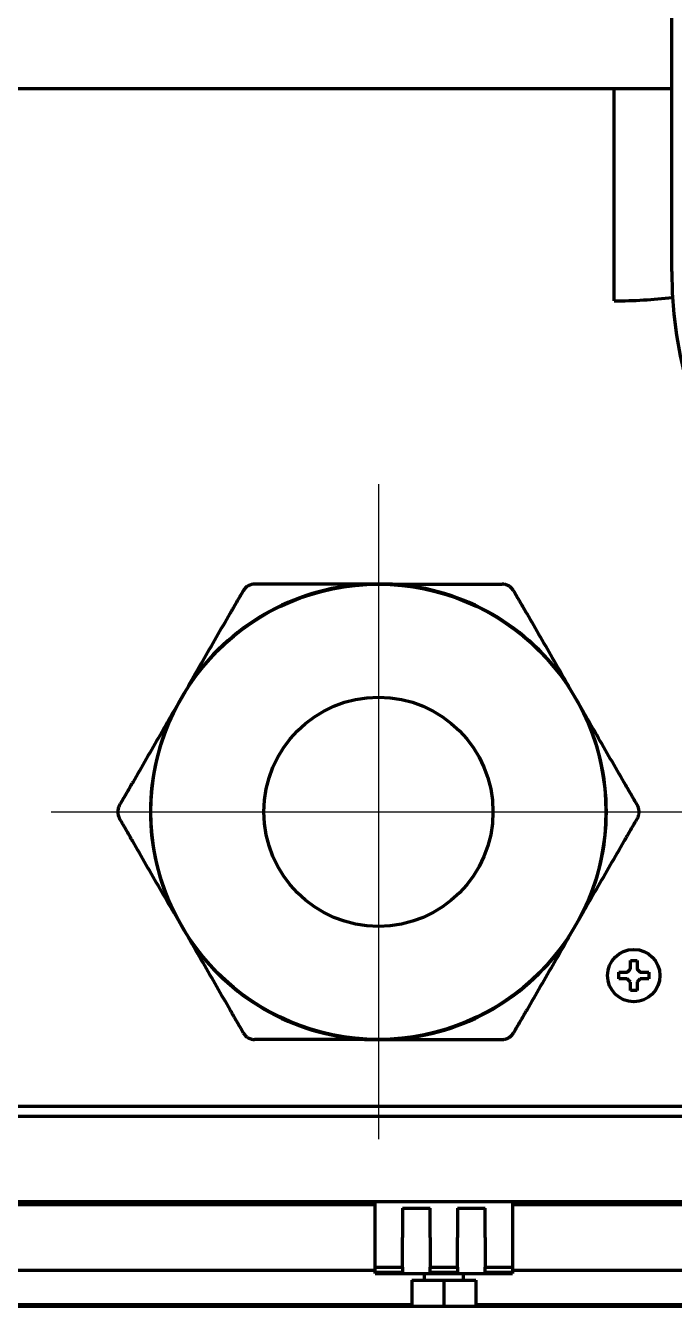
# Model space of a CAD drawing. Header units: inches. Extents: x -2898 to 7248, y 606 to 5598.
# Drawn here: x 3341.2 to 3440.3, y 4579.5 to 4775.1 of the extents above; entities that cross this region are included whole.
import ezdxf

# ---------------------------------------------------------------- set-up
doc = ezdxf.new("R2010")
doc.units = ezdxf.units.IN

# ---------------------------------------------------------------- blocks, each defined once
blk = doc.blocks.new('A$C29D5572B')
at = {"color": 1}
for p, q in [((0, 50), (0, -50)), ((-50, 0), (50, 0))]:
    blk.add_line(p, q, dxfattribs=at)
blk = doc.blocks.new('A$C0F8E2EAE')
blk.add_blockref('A$C29D5572B', (0, 0))

msp = doc.modelspace()

# ---------------------------------------------------------------- linework, layer by layer
at = {"linetype": 'Continuous', "lineweight": 70}
for p, q in [((3439.85, 4737.55), (3439.85, 4809.56)), ((3439.84, 4765.4), (3100.19, 4765.4)), ((3431.05, 4733.05), (3431.05, 4765.4)), ((3395.05, 4689.8), (3392.9, 4689.8)), ((3397.2, 4689.8), (3395.05, 4689.8)), ((3366.03, 4674.28), (3364.95, 4672.42)), ((3425.14, 4672.42), (3424.07, 4674.28)), ((3364.95, 4672.42), (3363.88, 4670.56)), ((3426.22, 4670.56), (3425.14, 4672.42)), ((3363.88, 4639.53), (3364.95, 4637.67)), ((3425.14, 4637.67), (3426.22, 4639.53)), ((3364.95, 4637.67), (3366.03, 4635.81)), ((3424.07, 4635.81), (3425.14, 4637.67)), ((3431.75, 4630.05), (3431.75, 4630.55)), ((3431.75, 4629.55), (3431.75, 4630.05)), ((3436.35, 4630.55), (3436.35, 4630.05)), ((3436.35, 4630.05), (3436.35, 4629.55)), ((3392.9, 4620.3), (3395.05, 4620.3)), ((3395.05, 4620.3), (3397.2, 4620.3)), ((3480.25, 4608.55), (3097.57, 4608.55)), ((3480.22, 4610.05), (3099, 4610.05)), ((2924.95, 4595.55), (3480.37, 4595.55)), ((3394.53, 4595.05), (2924.95, 4595.05)), ((3350.05, 4595.55), (3350.05, 4595.05)), ((3351.46, 4595.55), (3351.46, 4595.05)), ((3394.55, 4590.05), (3394.55, 4595.55)), ((3480.38, 4595.05), (3415.54, 4595.05)), ((3415.55, 4595.55), (3415.55, 4590.05)), ((3398.75, 4594.55), (3398.75, 4590.05)), ((3398.75, 4594.55), (3402.95, 4594.55)), ((3402.95, 4590.05), (3402.95, 4594.55)), ((3407.15, 4594.55), (3411.35, 4594.55)), ((3407.15, 4594.55), (3407.15, 4590.05)), ((3411.35, 4590.05), (3411.35, 4594.55)), ((3394.55, 4585.55), (3394.55, 4590.05)), ((3398.75, 4585.55), (3398.75, 4590.05)), ((3402.95, 4590.05), (3402.95, 4585.55)), ((3407.15, 4585.55), (3407.15, 4590.05)), ((3411.35, 4590.05), (3411.35, 4585.55)), ((3415.55, 4590.05), (3415.55, 4585.55)), ((3394.54, 4585.05), (2924.95, 4585.05)), ((3394.54, 4585.03), (2924.95, 4585.03)), ((3394.55, 4584.74), (3394.55, 4585.55)), ((3394.55, 4585.55), (3398.75, 4585.55)), ((3398.75, 4585.55), (3398.75, 4584.74)), ((3402.95, 4585.55), (3407.15, 4585.55)), ((3402.95, 4584.74), (3402.95, 4585.55)), ((3407.15, 4585.55), (3407.15, 4584.74)), ((3411.35, 4585.55), (3415.55, 4585.55)), ((3411.35, 4584.74), (3411.35, 4585.55)), ((3480.56, 4585.05), (3415.54, 4585.05)), ((3480.56, 4585.03), (3415.54, 4585.03)), ((3415.55, 4585.55), (3415.55, 4584.74)), ((3398.75, 4584.74), (3394.55, 4584.74)), ((3394.55, 4584.55), (3394.55, 4584.74)), ((3394.55, 4584.55), (3415.55, 4584.55)), ((3400.15, 4583.55), (3405.05, 4583.55)), ((3400.15, 4583.55), (3400.15, 4579.55)), ((3402.05, 4584.55), (3402.05, 4583.55)), ((3407.15, 4584.74), (3402.95, 4584.74)), ((3405.05, 4583.55), (3409.94, 4583.55)), ((3405.05, 4583.55), (3405.05, 4579.55)), ((3408.05, 4583.55), (3408.05, 4584.55)), ((3409.94, 4583.55), (3409.94, 4579.55)), ((3415.55, 4584.74), (3411.35, 4584.74)), ((3415.55, 4584.74), (3415.55, 4584.55)), ((2924.96, 4579.82), (3400.14, 4579.82)), ((2924.96, 4579.56), (3400.14, 4579.56)), ((3405.05, 4579.55), (3400.15, 4579.55)), ((3409.94, 4579.55), (3405.05, 4579.55)), ((3409.93, 4579.82), (3480.64, 4579.82)), ((3409.93, 4579.56), (3480.65, 4579.56))]:
    msp.add_line(p, q, dxfattribs=at)
for centre, radius in [((3395.05, 4655.05), 34.75), ((3395.05, 4655.05), 17.5), ((3434.05, 4630.05), 4)]:
    msp.add_circle(centre, radius, dxfattribs=at)
for centre, radius, start, end in [((3503.85, 4737.55), 64, 180, 0), ((3431.05, 4808.05), 75, 270, 276.833), ((3395.05, 4655.05), 34.82, 93.5403, 146.4597), ((3395.05, 4655.05), 34.82, 33.5403, 86.4597), ((3395.05, 4655.05), 34.82, 153.5403, 206.4597), ((3395.05, 4655.05), 34.82, 333.5403, 26.4597), ((3395.05, 4655.05), 34.82, 213.5403, 266.4597), ((3395.05, 4655.05), 34.82, 273.5403, 326.4597)]:
    msp.add_arc(centre, radius, start, end, dxfattribs=at)
for points, knots in [([(3366.03, 4674.28), (3366.76, 4675.56), (3367.49, 4676.81), (3368.92, 4679.29), (3369.62, 4680.51), (3371.02, 4682.93), (3371.71, 4684.12), (3372.48, 4685.45), (3372.56, 4685.6), (3372.73, 4685.89), (3372.99, 4686.34), (3373.24, 4686.77), (3373.74, 4687.65), (3374.08, 4688.22), (3374.41, 4688.8)], [0, 0, 0, 0, 0.25, 0.25, 0.5, 0.5, 0.75, 0.75, 0.78125, 0.78125, 0.8125, 0.875, 0.875, 1, 1, 1, 1]), ([(3376.14, 4689.8), (3376.06, 4689.8), (3375.97, 4689.79), (3375.81, 4689.77), (3375.72, 4689.76), (3375.55, 4689.71), (3375.47, 4689.68), (3375.3, 4689.62), (3375.22, 4689.58), (3375.12, 4689.52), (3375.1, 4689.51), (3375.06, 4689.48), (3375.01, 4689.45), (3374.91, 4689.38), (3374.85, 4689.32), (3374.8, 4689.28), (3374.78, 4689.26), (3374.75, 4689.23), (3374.73, 4689.22), (3374.65, 4689.14), (3374.6, 4689.07), (3374.52, 4688.97), (3374.5, 4688.94), (3374.45, 4688.87), (3374.43, 4688.83), (3374.41, 4688.8)], [0, 0, 0, 0, 0.125, 0.125, 0.25, 0.25, 0.375, 0.375, 0.5, 0.5, 0.53125, 0.53125, 0.5625, 0.625, 0.6875, 0.6875, 0.71875, 0.71875, 0.75, 0.75, 0.875, 0.875, 0.9375, 0.9375, 1, 1, 1, 1]), ([(3392.9, 4689.8), (3391.43, 4689.8), (3389.98, 4689.8), (3387.12, 4689.8), (3385.71, 4689.8), (3382.92, 4689.8), (3381.54, 4689.8), (3380, 4689.8), (3379.83, 4689.8), (3379.49, 4689.8), (3378.98, 4689.8), (3378.48, 4689.8), (3377.47, 4689.8), (3376.8, 4689.8), (3376.14, 4689.8)], [0, 0, 0, 0, 0.25, 0.25, 0.5, 0.5, 0.75, 0.75, 0.78125, 0.78125, 0.8125, 0.875, 0.875, 1, 1, 1, 1]), ([(3397.2, 4689.8), (3398.67, 4689.8), (3400.12, 4689.8), (3402.98, 4689.8), (3404.39, 4689.8), (3407.18, 4689.8), (3408.56, 4689.8), (3410.09, 4689.8), (3410.26, 4689.8), (3410.6, 4689.8), (3411.11, 4689.8), (3411.62, 4689.8), (3412.63, 4689.8), (3413.29, 4689.8), (3413.96, 4689.8)], [0, 0, 0, 0, 0.25, 0.25, 0.5, 0.5, 0.75, 0.75, 0.78125, 0.78125, 0.8125, 0.875, 0.875, 1, 1, 1, 1]), ([(3415.69, 4688.8), (3415.65, 4688.87), (3415.6, 4688.94), (3415.5, 4689.07), (3415.44, 4689.14), (3415.32, 4689.26), (3415.25, 4689.32), (3415.11, 4689.43), (3415.04, 4689.48), (3414.94, 4689.54), (3414.92, 4689.55), (3414.88, 4689.57), (3414.82, 4689.6), (3414.71, 4689.65), (3414.63, 4689.68), (3414.57, 4689.7), (3414.55, 4689.71), (3414.5, 4689.72), (3414.48, 4689.73), (3414.37, 4689.76), (3414.29, 4689.77), (3414.16, 4689.79), (3414.12, 4689.79), (3414.04, 4689.8), (3414, 4689.8), (3413.96, 4689.8)], [0, 0, 0, 0, 0.125, 0.125, 0.25, 0.25, 0.375, 0.375, 0.5, 0.5, 0.53125, 0.53125, 0.5625, 0.625, 0.6875, 0.6875, 0.71875, 0.71875, 0.75, 0.75, 0.875, 0.875, 0.9375, 0.9375, 1, 1, 1, 1]), ([(3415.69, 4688.8), (3416.02, 4688.22), (3416.69, 4687.07), (3417.36, 4685.9), (3418.38, 4684.13), (3419.07, 4682.95), (3420.46, 4680.53), (3421.16, 4679.31), (3422.6, 4676.83), (3423.33, 4675.57), (3424.07, 4674.28)], [0, 0, 0, 0, 0.125, 0.25, 0.25, 0.5, 0.5, 0.75, 0.75, 1, 1, 1, 1]), ([(3363.88, 4670.56), (3363.14, 4669.29), (3362.42, 4668.03), (3360.99, 4665.55), (3360.28, 4664.33), (3358.89, 4661.92), (3358.2, 4660.72), (3357.43, 4659.39), (3357.34, 4659.25), (3357.17, 4658.95), (3356.92, 4658.51), (3356.67, 4658.07), (3356.16, 4657.2), (3355.83, 4656.62), (3355.5, 4656.05)], [0, 0, 0, 0, 0.25, 0.25, 0.5, 0.5, 0.75, 0.75, 0.78125, 0.78125, 0.8125, 0.875, 0.875, 1, 1, 1, 1]), ([(3434.6, 4656.05), (3434.26, 4656.62), (3433.6, 4657.78), (3432.92, 4658.95), (3431.9, 4660.71), (3431.22, 4661.9), (3429.82, 4664.31), (3429.12, 4665.53), (3427.69, 4668.02), (3426.96, 4669.28), (3426.22, 4670.56)], [0, 0, 0, 0, 0.125, 0.25, 0.25, 0.5, 0.5, 0.75, 0.75, 1, 1, 1, 1]), ([(3355.5, 4656.05), (3355.46, 4655.98), (3355.42, 4655.9), (3355.35, 4655.75), (3355.33, 4655.66), (3355.28, 4655.49), (3355.26, 4655.41), (3355.24, 4655.23), (3355.23, 4655.14), (3355.23, 4655.03), (3355.23, 4655), (3355.23, 4654.96), (3355.24, 4654.89), (3355.25, 4654.78), (3355.26, 4654.69), (3355.28, 4654.63), (3355.28, 4654.6), (3355.29, 4654.56), (3355.3, 4654.54), (3355.33, 4654.43), (3355.35, 4654.35), (3355.4, 4654.23), (3355.42, 4654.2), (3355.46, 4654.12), (3355.48, 4654.08), (3355.5, 4654.05)], [0, 0, 0, 0, 0.125, 0.125, 0.25, 0.25, 0.375, 0.375, 0.5, 0.5, 0.53125, 0.53125, 0.5625, 0.625, 0.6875, 0.6875, 0.71875, 0.71875, 0.75, 0.75, 0.875, 0.875, 0.9375, 0.9375, 1, 1, 1, 1]), ([(3434.6, 4654.05), (3434.64, 4654.12), (3434.67, 4654.19), (3434.74, 4654.35), (3434.77, 4654.43), (3434.82, 4654.6), (3434.83, 4654.69), (3434.86, 4654.87), (3434.86, 4654.96), (3434.86, 4655.07), (3434.86, 4655.09), (3434.86, 4655.14), (3434.86, 4655.21), (3434.85, 4655.32), (3434.83, 4655.4), (3434.82, 4655.47), (3434.81, 4655.49), (3434.8, 4655.54), (3434.8, 4655.56), (3434.77, 4655.66), (3434.74, 4655.74), (3434.69, 4655.86), (3434.67, 4655.9), (3434.64, 4655.98), (3434.62, 4656.01), (3434.6, 4656.05)], [0, 0, 0, 0, 0.125, 0.125, 0.25, 0.25, 0.375, 0.375, 0.5, 0.5, 0.53125, 0.53125, 0.5625, 0.625, 0.6875, 0.6875, 0.71875, 0.71875, 0.75, 0.75, 0.875, 0.875, 0.9375, 0.9375, 1, 1, 1, 1]), ([(3363.88, 4639.53), (3363.14, 4640.81), (3362.42, 4642.06), (3360.99, 4644.54), (3360.28, 4645.76), (3358.89, 4648.18), (3358.2, 4649.37), (3357.43, 4650.7), (3357.34, 4650.85), (3357.17, 4651.14), (3356.92, 4651.59), (3356.67, 4652.02), (3356.16, 4652.9), (3355.83, 4653.47), (3355.5, 4654.05)], [0, 0, 0, 0, 0.25, 0.25, 0.5, 0.5, 0.75, 0.75, 0.78125, 0.78125, 0.8125, 0.875, 0.875, 1, 1, 1, 1]), ([(3426.22, 4639.53), (3426.95, 4640.81), (3427.68, 4642.06), (3429.11, 4644.54), (3429.81, 4645.76), (3431.21, 4648.18), (3431.9, 4649.37), (3432.66, 4650.7), (3432.75, 4650.85), (3432.92, 4651.14), (3433.17, 4651.59), (3433.43, 4652.02), (3433.93, 4652.9), (3434.26, 4653.47), (3434.6, 4654.05)], [0, 0, 0, 0, 0.25, 0.25, 0.5, 0.5, 0.75, 0.75, 0.78125, 0.78125, 0.8125, 0.875, 0.875, 1, 1, 1, 1]), ([(3366.03, 4635.81), (3366.76, 4634.54), (3367.49, 4633.28), (3368.92, 4630.8), (3369.62, 4629.58), (3371.02, 4627.17), (3371.71, 4625.97), (3372.48, 4624.64), (3372.56, 4624.5), (3372.73, 4624.2), (3372.99, 4623.76), (3373.24, 4623.32), (3373.74, 4622.45), (3374.08, 4621.87), (3374.41, 4621.3)], [0, 0, 0, 0, 0.25, 0.25, 0.5, 0.5, 0.75, 0.75, 0.78125, 0.78125, 0.8125, 0.875, 0.875, 1, 1, 1, 1]), ([(3424.07, 4635.81), (3423.33, 4634.54), (3422.61, 4633.28), (3421.18, 4630.8), (3420.47, 4629.58), (3419.08, 4627.17), (3418.39, 4625.97), (3417.62, 4624.64), (3417.53, 4624.5), (3417.36, 4624.2), (3417.11, 4623.76), (3416.86, 4623.32), (3416.35, 4622.45), (3416.02, 4621.87), (3415.69, 4621.3)], [0, 0, 0, 0, 0.25, 0.25, 0.5, 0.5, 0.75, 0.75, 0.78125, 0.78125, 0.8125, 0.875, 0.875, 1, 1, 1, 1]), ([(3434.55, 4632.35), (3434.55, 4632.14), (3434.55, 4631.94), (3434.55, 4631.61), (3434.55, 4631.5), (3434.55, 4631.28), (3434.55, 4631.16), (3434.55, 4631.05)], [0, 0, 0, 0, 0.5, 0.5, 0.75, 0.75, 1, 1, 1, 1]), ([(3431.75, 4630.55), (3431.95, 4630.55), (3432.16, 4630.55), (3432.48, 4630.55), (3432.59, 4630.55), (3432.82, 4630.55), (3432.93, 4630.55), (3433.05, 4630.55)], [0, 0, 0, 0, 0.5, 0.5, 0.75, 0.75, 1, 1, 1, 1]), ([(3433.55, 4627.75), (3433.55, 4627.95), (3433.55, 4628.16), (3433.55, 4628.49), (3433.55, 4628.6), (3433.55, 4628.82), (3433.55, 4628.93), (3433.55, 4629.05)], [0, 0, 0, 0, 0.5, 0.5, 0.75, 0.75, 1, 1, 1, 1]), ([(3436.35, 4629.55), (3436.14, 4629.55), (3435.93, 4629.55), (3435.61, 4629.55), (3435.5, 4629.55), (3435.28, 4629.55), (3435.16, 4629.55), (3435.05, 4629.55)], [0, 0, 0, 0, 0.5, 0.5, 0.75, 0.75, 1, 1, 1, 1]), ([(3374.41, 4621.3), (3374.45, 4621.23), (3374.49, 4621.16), (3374.6, 4621.02), (3374.65, 4620.96), (3374.78, 4620.83), (3374.84, 4620.77), (3374.98, 4620.66), (3375.06, 4620.61), (3375.16, 4620.55), (3375.18, 4620.54), (3375.22, 4620.52), (3375.28, 4620.49), (3375.38, 4620.45), (3375.46, 4620.41), (3375.53, 4620.39), (3375.55, 4620.39), (3375.59, 4620.37), (3375.61, 4620.37), (3375.72, 4620.34), (3375.8, 4620.32), (3375.93, 4620.31), (3375.97, 4620.3), (3376.06, 4620.3), (3376.1, 4620.3), (3376.14, 4620.3)], [0, 0, 0, 0, 0.125, 0.125, 0.25, 0.25, 0.375, 0.375, 0.5, 0.5, 0.53125, 0.53125, 0.5625, 0.625, 0.6875, 0.6875, 0.71875, 0.71875, 0.75, 0.75, 0.875, 0.875, 0.9375, 0.9375, 1, 1, 1, 1]), ([(3392.9, 4620.3), (3391.43, 4620.3), (3389.98, 4620.3), (3387.12, 4620.3), (3385.71, 4620.3), (3382.92, 4620.3), (3381.54, 4620.3), (3380, 4620.3), (3379.83, 4620.3), (3379.49, 4620.3), (3378.98, 4620.3), (3378.48, 4620.3), (3377.47, 4620.3), (3376.8, 4620.3), (3376.14, 4620.3)], [0, 0, 0, 0, 0.25, 0.25, 0.5, 0.5, 0.75, 0.75, 0.78125, 0.78125, 0.8125, 0.875, 0.875, 1, 1, 1, 1]), ([(3397.2, 4620.3), (3398.67, 4620.3), (3400.12, 4620.3), (3402.98, 4620.3), (3404.39, 4620.3), (3407.18, 4620.3), (3408.56, 4620.3), (3410.09, 4620.3), (3410.26, 4620.3), (3410.6, 4620.3), (3411.11, 4620.3), (3411.62, 4620.3), (3412.63, 4620.3), (3413.29, 4620.3), (3413.96, 4620.3)], [0, 0, 0, 0, 0.25, 0.25, 0.5, 0.5, 0.75, 0.75, 0.78125, 0.78125, 0.8125, 0.875, 0.875, 1, 1, 1, 1]), ([(3413.96, 4620.3), (3414.04, 4620.3), (3414.12, 4620.3), (3414.29, 4620.32), (3414.37, 4620.34), (3414.54, 4620.38), (3414.63, 4620.41), (3414.79, 4620.48), (3414.88, 4620.52), (3414.97, 4620.58), (3414.99, 4620.59), (3415.03, 4620.61), (3415.09, 4620.65), (3415.18, 4620.71), (3415.25, 4620.77), (3415.3, 4620.82), (3415.32, 4620.83), (3415.35, 4620.86), (3415.36, 4620.88), (3415.44, 4620.96), (3415.5, 4621.02), (3415.57, 4621.12), (3415.6, 4621.16), (3415.64, 4621.23), (3415.67, 4621.26), (3415.69, 4621.3)], [0, 0, 0, 0, 0.125, 0.125, 0.25, 0.25, 0.375, 0.375, 0.5, 0.5, 0.53125, 0.53125, 0.5625, 0.625, 0.6875, 0.6875, 0.71875, 0.71875, 0.75, 0.75, 0.875, 0.875, 0.9375, 0.9375, 1, 1, 1, 1])]:
    msp.add_open_spline(points, degree=3, knots=knots, dxfattribs=at)
for points in [[(3433.55, 4631.05), (3433.55, 4631.1), (3433.55, 4631.21), (3433.55, 4631.37), (3433.55, 4631.53), (3433.55, 4631.69), (3433.55, 4631.84), (3433.55, 4631.99), (3433.55, 4632.16), (3433.55, 4632.28), (3433.55, 4632.35)], [(3433.55, 4632.35), (3433.71, 4632.35), (3434.05, 4632.35), (3434.38, 4632.35), (3434.55, 4632.35)], [(3433.05, 4630.55), (3433.07, 4630.57), (3433.12, 4630.62), (3433.19, 4630.69), (3433.26, 4630.76), (3433.33, 4630.83), (3433.4, 4630.9), (3433.48, 4630.98), (3433.52, 4631.02), (3433.55, 4631.05)], [(3434.55, 4631.05), (3434.57, 4631.02), (3434.62, 4630.97), (3434.7, 4630.9), (3434.77, 4630.83), (3434.84, 4630.75), (3434.91, 4630.69), (3434.98, 4630.62), (3435.02, 4630.57), (3435.05, 4630.55)], [(3435.05, 4630.55), (3435.1, 4630.55), (3435.21, 4630.55), (3435.37, 4630.55), (3435.53, 4630.55), (3435.69, 4630.55), (3435.84, 4630.55), (3435.99, 4630.55), (3436.16, 4630.55), (3436.28, 4630.55), (3436.35, 4630.55)], [(3433.05, 4629.55), (3432.99, 4629.55), (3432.88, 4629.55), (3432.72, 4629.55), (3432.56, 4629.55), (3432.41, 4629.55), (3432.26, 4629.55), (3432.1, 4629.55), (3431.93, 4629.55), (3431.81, 4629.55), (3431.75, 4629.55)], [(3433.55, 4629.05), (3433.52, 4629.07), (3433.47, 4629.13), (3433.4, 4629.2), (3433.32, 4629.27), (3433.25, 4629.34), (3433.18, 4629.41), (3433.12, 4629.48), (3433.07, 4629.52), (3433.05, 4629.55)], [(3435.05, 4629.55), (3435.02, 4629.52), (3434.98, 4629.48), (3434.9, 4629.41), (3434.83, 4629.33), (3434.76, 4629.26), (3434.69, 4629.19), (3434.62, 4629.12), (3434.57, 4629.07), (3434.55, 4629.05)], [(3434.55, 4629.05), (3434.55, 4628.99), (3434.55, 4628.89), (3434.55, 4628.72), (3434.55, 4628.56), (3434.55, 4628.41), (3434.55, 4628.26), (3434.55, 4628.1), (3434.55, 4627.94), (3434.55, 4627.81), (3434.55, 4627.75)], [(3434.55, 4627.75), (3434.38, 4627.75), (3434.05, 4627.75), (3433.71, 4627.75), (3433.55, 4627.75)]]:
    msp.add_open_spline(points, degree=3, dxfattribs=at)

# ---------------------------------------------------------------- block references
msp.add_blockref('A$C0F8E2EAE', (3395.05, 4655.05))

doc.saveas('drawing.dxf')
